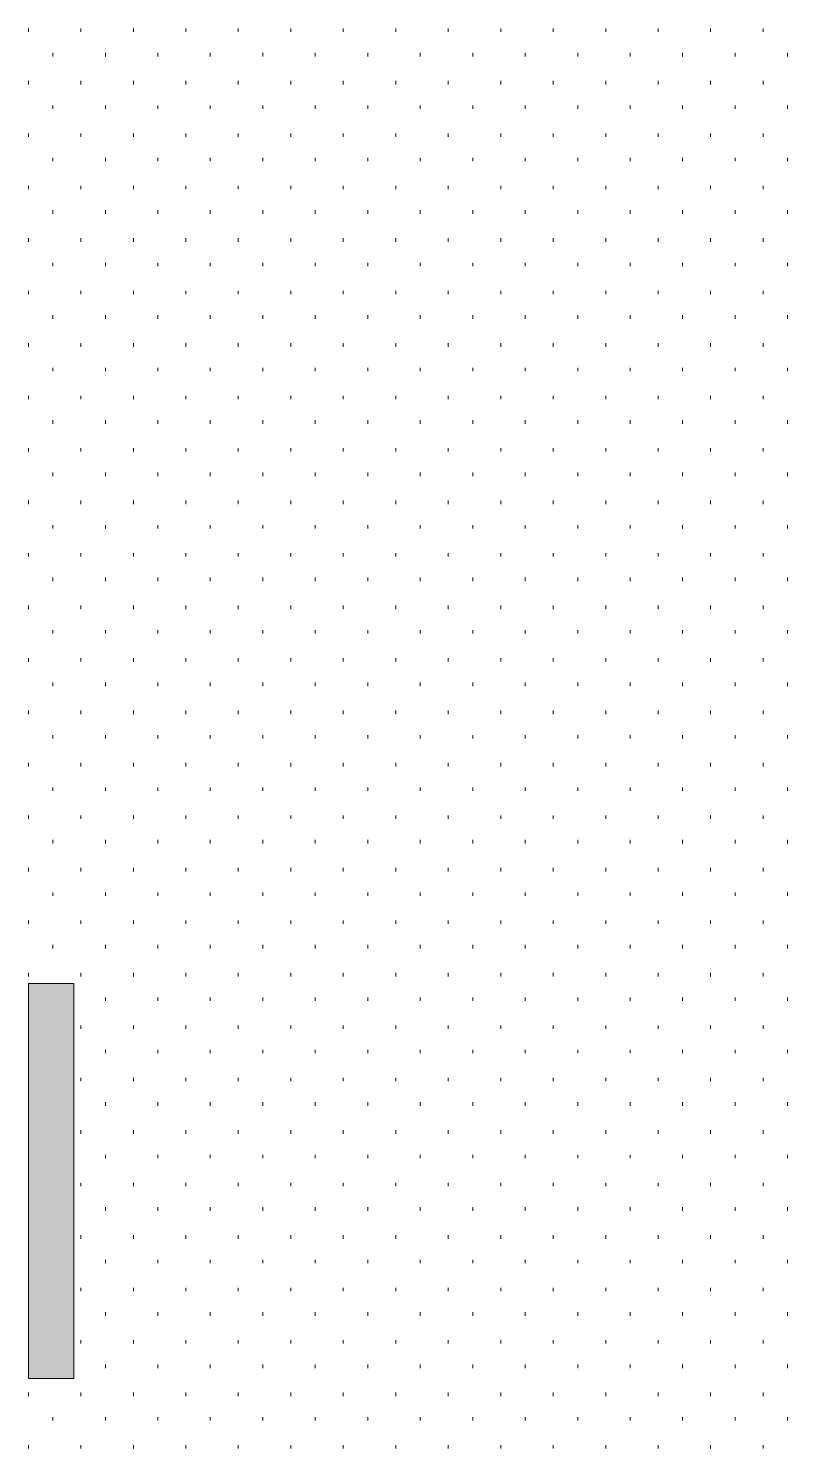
# Model space of a CAD drawing. Header units: inches. Extents: x -6061 to 13621, y -296 to 7483.
# Drawn here: x 12300.77 to 12318.15, y -93.13 to -60.61 of the extents above; entities that cross this region are included whole.
import ezdxf
from ezdxf.xclip import XClip

# ---------------------------------------------------------------- set-up
doc = ezdxf.new("R2010")
doc.units = ezdxf.units.IN
doc.header["$MEASUREMENT"] = 0
doc.header["$XCLIPFRAME"] = 0
doc.layers.get('0').update_dxf_attribs({"linetype": 'CONTINUOUS'})

# ---------------------------------------------------------------- blocks, each defined once
blk = doc.blocks.new('MF110137_10')
at = {"true_color": 0xffffff}
blk.add_hatch(color=7, dxfattribs=at).paths.add_polyline_path([(213.91, 59.351), (232.96, 59.351), (232.96, 106.68), (213.91, 106.68)])

msp = doc.modelspace()

# ---------------------------------------------------------------- linework, layer by layer
at = {"color": 7, "linetype": 'Continuous', "lineweight": 9, "true_color": 0xffffff}
for p, q in [((12300.76976, -60.69042), (12300.76976, -60.61033)), ((12301.97112, -60.69042), (12301.97112, -60.61033)), ((12303.17248, -60.69042), (12303.17248, -60.61033)), ((12304.37384, -60.69042), (12304.37384, -60.61033)), ((12305.57519, -60.69042), (12305.57519, -60.61033)), ((12306.77655, -60.69042), (12306.77655, -60.61033)), ((12307.97791, -60.69042), (12307.97791, -60.61033)), ((12309.17927, -60.69042), (12309.17927, -60.61033)), ((12310.38062, -60.69042), (12310.38062, -60.61033)), ((12311.58198, -60.69042), (12311.58198, -60.61033)), ((12312.78334, -60.69042), (12312.78334, -60.61033)), ((12313.9847, -60.69042), (12313.9847, -60.61033)), ((12315.18605, -60.69042), (12315.18605, -60.61033)), ((12316.38741, -60.69042), (12316.38741, -60.61033)), ((12317.58877, -60.69042), (12317.58877, -60.61033)), ((12301.3304, -61.25105), (12301.3304, -61.17096)), ((12302.53176, -61.25105), (12302.53176, -61.17096)), ((12303.73311, -61.25105), (12303.73311, -61.17096)), ((12304.93447, -61.25105), (12304.93447, -61.17096)), ((12306.13583, -61.25105), (12306.13583, -61.17096)), ((12307.33719, -61.25105), (12307.33719, -61.17096)), ((12308.53854, -61.25105), (12308.53854, -61.17096)), ((12309.7399, -61.25105), (12309.7399, -61.17096)), ((12310.94126, -61.25105), (12310.94126, -61.17096)), ((12312.14262, -61.25105), (12312.14262, -61.17096)), ((12313.34397, -61.25105), (12313.34397, -61.17096)), ((12314.54533, -61.25105), (12314.54533, -61.17096)), ((12315.74669, -61.25105), (12315.74669, -61.17096)), ((12316.94805, -61.25105), (12316.94805, -61.17096)), ((12318.1494, -61.25105), (12318.1494, -61.17096)), ((12300.76976, -61.89178), (12300.76976, -61.81169)), ((12301.97112, -61.89178), (12301.97112, -61.81169)), ((12303.17248, -61.89178), (12303.17248, -61.81169)), ((12304.37384, -61.89178), (12304.37384, -61.81169)), ((12305.57519, -61.89178), (12305.57519, -61.81169)), ((12306.77655, -61.89178), (12306.77655, -61.81169)), ((12307.97791, -61.89178), (12307.97791, -61.81169)), ((12309.17927, -61.89178), (12309.17927, -61.81169)), ((12310.38062, -61.89178), (12310.38062, -61.81169)), ((12311.58198, -61.89178), (12311.58198, -61.81169)), ((12312.78334, -61.89178), (12312.78334, -61.81169)), ((12313.9847, -61.89178), (12313.9847, -61.81169)), ((12315.18605, -61.89178), (12315.18605, -61.81169)), ((12316.38741, -61.89178), (12316.38741, -61.81169)), ((12317.58877, -61.89178), (12317.58877, -61.81169)), ((12301.3304, -62.45241), (12301.3304, -62.37232)), ((12302.53176, -62.45241), (12302.53176, -62.37232)), ((12303.73311, -62.45241), (12303.73311, -62.37232)), ((12304.93447, -62.45241), (12304.93447, -62.37232)), ((12306.13583, -62.45241), (12306.13583, -62.37232)), ((12307.33719, -62.45241), (12307.33719, -62.37232)), ((12308.53854, -62.45241), (12308.53854, -62.37232)), ((12309.7399, -62.45241), (12309.7399, -62.37232)), ((12310.94126, -62.45241), (12310.94126, -62.37232)), ((12312.14262, -62.45241), (12312.14262, -62.37232)), ((12313.34397, -62.45241), (12313.34397, -62.37232)), ((12314.54533, -62.45241), (12314.54533, -62.37232)), ((12315.74669, -62.45241), (12315.74669, -62.37232)), ((12316.94805, -62.45241), (12316.94805, -62.37232)), ((12318.1494, -62.45241), (12318.1494, -62.37232)), ((12300.76976, -63.09314), (12300.76976, -63.01304)), ((12301.97112, -63.09314), (12301.97112, -63.01304)), ((12303.17248, -63.09314), (12303.17248, -63.01304)), ((12304.37384, -63.09314), (12304.37384, -63.01304)), ((12305.57519, -63.09314), (12305.57519, -63.01304)), ((12306.77655, -63.09314), (12306.77655, -63.01304)), ((12307.97791, -63.09314), (12307.97791, -63.01304)), ((12309.17927, -63.09314), (12309.17927, -63.01304)), ((12310.38062, -63.09314), (12310.38062, -63.01304)), ((12311.58198, -63.09314), (12311.58198, -63.01304)), ((12312.78334, -63.09314), (12312.78334, -63.01304)), ((12313.9847, -63.09314), (12313.9847, -63.01304)), ((12315.18605, -63.09314), (12315.18605, -63.01304)), ((12316.38741, -63.09314), (12316.38741, -63.01304)), ((12317.58877, -63.09314), (12317.58877, -63.01304)), ((12301.3304, -63.65377), (12301.3304, -63.57368)), ((12302.53176, -63.65377), (12302.53176, -63.57368)), ((12303.73311, -63.65377), (12303.73311, -63.57368)), ((12304.93447, -63.65377), (12304.93447, -63.57368)), ((12306.13583, -63.65377), (12306.13583, -63.57368)), ((12307.33719, -63.65377), (12307.33719, -63.57368)), ((12308.53854, -63.65377), (12308.53854, -63.57368)), ((12309.7399, -63.65377), (12309.7399, -63.57368)), ((12310.94126, -63.65377), (12310.94126, -63.57368)), ((12312.14262, -63.65377), (12312.14262, -63.57368)), ((12313.34397, -63.65377), (12313.34397, -63.57368)), ((12314.54533, -63.65377), (12314.54533, -63.57368)), ((12315.74669, -63.65377), (12315.74669, -63.57368)), ((12316.94805, -63.65377), (12316.94805, -63.57368)), ((12318.1494, -63.65377), (12318.1494, -63.57368)), ((12300.76976, -64.29449), (12300.76976, -64.2144)), ((12301.97112, -64.29449), (12301.97112, -64.2144)), ((12303.17248, -64.29449), (12303.17248, -64.2144)), ((12304.37384, -64.29449), (12304.37384, -64.2144)), ((12305.57519, -64.29449), (12305.57519, -64.2144)), ((12306.77655, -64.29449), (12306.77655, -64.2144)), ((12307.97791, -64.29449), (12307.97791, -64.2144)), ((12309.17927, -64.29449), (12309.17927, -64.2144)), ((12310.38062, -64.29449), (12310.38062, -64.2144)), ((12311.58198, -64.29449), (12311.58198, -64.2144)), ((12312.78334, -64.29449), (12312.78334, -64.2144)), ((12313.9847, -64.29449), (12313.9847, -64.2144)), ((12315.18605, -64.29449), (12315.18605, -64.2144)), ((12316.38741, -64.29449), (12316.38741, -64.2144)), ((12317.58877, -64.29449), (12317.58877, -64.2144)), ((12301.3304, -64.85513), (12301.3304, -64.77504)), ((12302.53176, -64.85513), (12302.53176, -64.77504)), ((12303.73311, -64.85513), (12303.73311, -64.77504)), ((12304.93447, -64.85513), (12304.93447, -64.77504)), ((12306.13583, -64.85513), (12306.13583, -64.77504)), ((12307.33719, -64.85513), (12307.33719, -64.77504)), ((12308.53854, -64.85513), (12308.53854, -64.77504)), ((12309.7399, -64.85513), (12309.7399, -64.77504)), ((12310.94126, -64.85513), (12310.94126, -64.77504)), ((12312.14262, -64.85513), (12312.14262, -64.77504)), ((12313.34397, -64.85513), (12313.34397, -64.77504)), ((12314.54533, -64.85513), (12314.54533, -64.77504)), ((12315.74669, -64.85513), (12315.74669, -64.77504)), ((12316.94805, -64.85513), (12316.94805, -64.77504)), ((12318.1494, -64.85513), (12318.1494, -64.77504)), ((12300.76976, -65.49585), (12300.76976, -65.41576)), ((12301.97112, -65.49585), (12301.97112, -65.41576)), ((12303.17248, -65.49585), (12303.17248, -65.41576)), ((12304.37384, -65.49585), (12304.37384, -65.41576)), ((12305.57519, -65.49585), (12305.57519, -65.41576)), ((12306.77655, -65.49585), (12306.77655, -65.41576)), ((12307.97791, -65.49585), (12307.97791, -65.41576)), ((12309.17927, -65.49585), (12309.17927, -65.41576)), ((12310.38062, -65.49585), (12310.38062, -65.41576)), ((12311.58198, -65.49585), (12311.58198, -65.41576)), ((12312.78334, -65.49585), (12312.78334, -65.41576)), ((12313.9847, -65.49585), (12313.9847, -65.41576)), ((12315.18605, -65.49585), (12315.18605, -65.41576)), ((12316.38741, -65.49585), (12316.38741, -65.41576)), ((12317.58877, -65.49585), (12317.58877, -65.41576)), ((12301.3304, -66.05648), (12301.3304, -65.97639)), ((12302.53176, -66.05648), (12302.53176, -65.97639)), ((12303.73311, -66.05648), (12303.73311, -65.97639)), ((12304.93447, -66.05648), (12304.93447, -65.97639)), ((12306.13583, -66.05648), (12306.13583, -65.97639)), ((12307.33719, -66.05648), (12307.33719, -65.97639)), ((12308.53854, -66.05648), (12308.53854, -65.97639)), ((12309.7399, -66.05648), (12309.7399, -65.97639)), ((12310.94126, -66.05648), (12310.94126, -65.97639)), ((12312.14262, -66.05648), (12312.14262, -65.97639)), ((12313.34397, -66.05648), (12313.34397, -65.97639)), ((12314.54533, -66.05648), (12314.54533, -65.97639)), ((12315.74669, -66.05648), (12315.74669, -65.97639)), ((12316.94805, -66.05648), (12316.94805, -65.97639)), ((12318.1494, -66.05648), (12318.1494, -65.97639)), ((12300.76976, -66.69721), (12300.76976, -66.61712)), ((12301.97112, -66.69721), (12301.97112, -66.61712)), ((12303.17248, -66.69721), (12303.17248, -66.61712)), ((12304.37384, -66.69721), (12304.37384, -66.61712)), ((12305.57519, -66.69721), (12305.57519, -66.61712)), ((12306.77655, -66.69721), (12306.77655, -66.61712)), ((12307.97791, -66.69721), (12307.97791, -66.61712)), ((12309.17927, -66.69721), (12309.17927, -66.61712)), ((12310.38062, -66.69721), (12310.38062, -66.61712)), ((12311.58198, -66.69721), (12311.58198, -66.61712)), ((12312.78334, -66.69721), (12312.78334, -66.61712)), ((12313.9847, -66.69721), (12313.9847, -66.61712)), ((12315.18605, -66.69721), (12315.18605, -66.61712)), ((12316.38741, -66.69721), (12316.38741, -66.61712)), ((12317.58877, -66.69721), (12317.58877, -66.61712)), ((12301.3304, -67.25784), (12301.3304, -67.17775)), ((12302.53176, -67.25784), (12302.53176, -67.17775)), ((12303.73311, -67.25784), (12303.73311, -67.17775)), ((12304.93447, -67.25784), (12304.93447, -67.17775)), ((12306.13583, -67.25784), (12306.13583, -67.17775)), ((12307.33719, -67.25784), (12307.33719, -67.17775)), ((12308.53854, -67.25784), (12308.53854, -67.17775)), ((12309.7399, -67.25784), (12309.7399, -67.17775)), ((12310.94126, -67.25784), (12310.94126, -67.17775)), ((12312.14262, -67.25784), (12312.14262, -67.17775)), ((12313.34397, -67.25784), (12313.34397, -67.17775)), ((12314.54533, -67.25784), (12314.54533, -67.17775)), ((12315.74669, -67.25784), (12315.74669, -67.17775)), ((12316.94805, -67.25784), (12316.94805, -67.17775)), ((12318.1494, -67.25784), (12318.1494, -67.17775)), ((12300.76976, -67.89857), (12300.76976, -67.81847)), ((12301.97112, -67.89857), (12301.97112, -67.81847)), ((12303.17248, -67.89857), (12303.17248, -67.81847)), ((12304.37384, -67.89857), (12304.37384, -67.81847)), ((12305.57519, -67.89857), (12305.57519, -67.81847)), ((12306.77655, -67.89857), (12306.77655, -67.81847)), ((12307.97791, -67.89857), (12307.97791, -67.81847)), ((12309.17927, -67.89857), (12309.17927, -67.81847)), ((12310.38062, -67.89857), (12310.38062, -67.81847)), ((12311.58198, -67.89857), (12311.58198, -67.81847)), ((12312.78334, -67.89857), (12312.78334, -67.81847)), ((12313.9847, -67.89857), (12313.9847, -67.81847)), ((12315.18605, -67.89857), (12315.18605, -67.81847)), ((12316.38741, -67.89857), (12316.38741, -67.81847)), ((12317.58877, -67.89857), (12317.58877, -67.81847)), ((12301.3304, -68.4592), (12301.3304, -68.37911)), ((12302.53176, -68.4592), (12302.53176, -68.37911)), ((12303.73311, -68.4592), (12303.73311, -68.37911)), ((12304.93447, -68.4592), (12304.93447, -68.37911)), ((12306.13583, -68.4592), (12306.13583, -68.37911)), ((12307.33719, -68.4592), (12307.33719, -68.37911)), ((12308.53854, -68.4592), (12308.53854, -68.37911)), ((12309.7399, -68.4592), (12309.7399, -68.37911)), ((12310.94126, -68.4592), (12310.94126, -68.37911)), ((12312.14262, -68.4592), (12312.14262, -68.37911)), ((12313.34397, -68.4592), (12313.34397, -68.37911)), ((12314.54533, -68.4592), (12314.54533, -68.37911)), ((12315.74669, -68.4592), (12315.74669, -68.37911)), ((12316.94805, -68.4592), (12316.94805, -68.37911)), ((12318.1494, -68.4592), (12318.1494, -68.37911)), ((12300.76976, -69.09992), (12300.76976, -69.01983)), ((12301.97112, -69.09992), (12301.97112, -69.01983)), ((12303.17248, -69.09992), (12303.17248, -69.01983)), ((12304.37384, -69.09992), (12304.37384, -69.01983)), ((12305.57519, -69.09992), (12305.57519, -69.01983)), ((12306.77655, -69.09992), (12306.77655, -69.01983)), ((12307.97791, -69.09992), (12307.97791, -69.01983)), ((12309.17927, -69.09992), (12309.17927, -69.01983)), ((12310.38062, -69.09992), (12310.38062, -69.01983)), ((12311.58198, -69.09992), (12311.58198, -69.01983)), ((12312.78334, -69.09992), (12312.78334, -69.01983)), ((12313.9847, -69.09992), (12313.9847, -69.01983)), ((12315.18605, -69.09992), (12315.18605, -69.01983)), ((12316.38741, -69.09992), (12316.38741, -69.01983)), ((12317.58877, -69.09992), (12317.58877, -69.01983)), ((12301.3304, -69.66056), (12301.3304, -69.58047)), ((12302.53176, -69.66056), (12302.53176, -69.58047)), ((12303.73311, -69.66056), (12303.73311, -69.58047)), ((12304.93447, -69.66056), (12304.93447, -69.58047)), ((12306.13583, -69.66056), (12306.13583, -69.58047)), ((12307.33719, -69.66056), (12307.33719, -69.58047)), ((12308.53854, -69.66056), (12308.53854, -69.58047)), ((12309.7399, -69.66056), (12309.7399, -69.58047)), ((12310.94126, -69.66056), (12310.94126, -69.58047)), ((12312.14262, -69.66056), (12312.14262, -69.58047)), ((12313.34397, -69.66056), (12313.34397, -69.58047)), ((12314.54533, -69.66056), (12314.54533, -69.58047)), ((12315.74669, -69.66056), (12315.74669, -69.58047)), ((12316.94805, -69.66056), (12316.94805, -69.58047)), ((12318.1494, -69.66056), (12318.1494, -69.58047)), ((12300.76976, -70.30128), (12300.76976, -70.22119)), ((12301.97112, -70.30128), (12301.97112, -70.22119)), ((12303.17248, -70.30128), (12303.17248, -70.22119)), ((12304.37384, -70.30128), (12304.37384, -70.22119)), ((12305.57519, -70.30128), (12305.57519, -70.22119)), ((12306.77655, -70.30128), (12306.77655, -70.22119)), ((12307.97791, -70.30128), (12307.97791, -70.22119)), ((12309.17927, -70.30128), (12309.17927, -70.22119)), ((12310.38062, -70.30128), (12310.38062, -70.22119)), ((12311.58198, -70.30128), (12311.58198, -70.22119)), ((12312.78334, -70.30128), (12312.78334, -70.22119)), ((12313.9847, -70.30128), (12313.9847, -70.22119)), ((12315.18605, -70.30128), (12315.18605, -70.22119)), ((12316.38741, -70.30128), (12316.38741, -70.22119)), ((12317.58877, -70.30128), (12317.58877, -70.22119)), ((12301.3304, -70.86191), (12301.3304, -70.78182)), ((12302.53176, -70.86191), (12302.53176, -70.78182)), ((12303.73311, -70.86191), (12303.73311, -70.78182)), ((12304.93447, -70.86191), (12304.93447, -70.78182)), ((12306.13583, -70.86191), (12306.13583, -70.78182)), ((12307.33719, -70.86191), (12307.33719, -70.78182)), ((12308.53854, -70.86191), (12308.53854, -70.78182)), ((12309.7399, -70.86191), (12309.7399, -70.78182)), ((12310.94126, -70.86191), (12310.94126, -70.78182)), ((12312.14262, -70.86191), (12312.14262, -70.78182)), ((12313.34397, -70.86191), (12313.34397, -70.78182)), ((12314.54533, -70.86191), (12314.54533, -70.78182)), ((12315.74669, -70.86191), (12315.74669, -70.78182)), ((12316.94805, -70.86191), (12316.94805, -70.78182)), ((12318.1494, -70.86191), (12318.1494, -70.78182)), ((12300.76976, -71.50264), (12300.76976, -71.42255)), ((12301.97112, -71.50264), (12301.97112, -71.42255)), ((12303.17248, -71.50264), (12303.17248, -71.42255)), ((12304.37384, -71.50264), (12304.37384, -71.42255)), ((12305.57519, -71.50264), (12305.57519, -71.42255)), ((12306.77655, -71.50264), (12306.77655, -71.42255)), ((12307.97791, -71.50264), (12307.97791, -71.42255)), ((12309.17927, -71.50264), (12309.17927, -71.42255)), ((12310.38062, -71.50264), (12310.38062, -71.42255)), ((12311.58198, -71.50264), (12311.58198, -71.42255)), ((12312.78334, -71.50264), (12312.78334, -71.42255)), ((12313.9847, -71.50264), (12313.9847, -71.42255)), ((12315.18605, -71.50264), (12315.18605, -71.42255)), ((12316.38741, -71.50264), (12316.38741, -71.42255)), ((12317.58877, -71.50264), (12317.58877, -71.42255)), ((12301.3304, -72.06327), (12301.3304, -71.98318)), ((12302.53176, -72.06327), (12302.53176, -71.98318)), ((12303.73311, -72.06327), (12303.73311, -71.98318)), ((12304.93447, -72.06327), (12304.93447, -71.98318)), ((12306.13583, -72.06327), (12306.13583, -71.98318)), ((12307.33719, -72.06327), (12307.33719, -71.98318)), ((12308.53854, -72.06327), (12308.53854, -71.98318)), ((12309.7399, -72.06327), (12309.7399, -71.98318)), ((12310.94126, -72.06327), (12310.94126, -71.98318)), ((12312.14262, -72.06327), (12312.14262, -71.98318)), ((12313.34397, -72.06327), (12313.34397, -71.98318)), ((12314.54533, -72.06327), (12314.54533, -71.98318)), ((12315.74669, -72.06327), (12315.74669, -71.98318)), ((12316.94805, -72.06327), (12316.94805, -71.98318)), ((12318.1494, -72.06327), (12318.1494, -71.98318)), ((12300.76976, -72.70399), (12300.76976, -72.6239)), ((12301.97112, -72.70399), (12301.97112, -72.6239)), ((12303.17248, -72.70399), (12303.17248, -72.6239)), ((12304.37384, -72.70399), (12304.37384, -72.6239)), ((12305.57519, -72.70399), (12305.57519, -72.6239)), ((12306.77655, -72.70399), (12306.77655, -72.6239)), ((12307.97791, -72.70399), (12307.97791, -72.6239)), ((12309.17927, -72.70399), (12309.17927, -72.6239)), ((12310.38062, -72.70399), (12310.38062, -72.6239)), ((12311.58198, -72.70399), (12311.58198, -72.6239)), ((12312.78334, -72.70399), (12312.78334, -72.6239)), ((12313.9847, -72.70399), (12313.9847, -72.6239)), ((12315.18605, -72.70399), (12315.18605, -72.6239)), ((12316.38741, -72.70399), (12316.38741, -72.6239)), ((12317.58877, -72.70399), (12317.58877, -72.6239)), ((12301.3304, -73.26463), (12301.3304, -73.18454)), ((12302.53176, -73.26463), (12302.53176, -73.18454)), ((12303.73311, -73.26463), (12303.73311, -73.18454)), ((12304.93447, -73.26463), (12304.93447, -73.18454)), ((12306.13583, -73.26463), (12306.13583, -73.18454)), ((12307.33719, -73.26463), (12307.33719, -73.18454)), ((12308.53854, -73.26463), (12308.53854, -73.18454)), ((12309.7399, -73.26463), (12309.7399, -73.18454)), ((12310.94126, -73.26463), (12310.94126, -73.18454)), ((12312.14262, -73.26463), (12312.14262, -73.18454)), ((12313.34397, -73.26463), (12313.34397, -73.18454)), ((12314.54533, -73.26463), (12314.54533, -73.18454)), ((12315.74669, -73.26463), (12315.74669, -73.18454)), ((12316.94805, -73.26463), (12316.94805, -73.18454)), ((12318.1494, -73.26463), (12318.1494, -73.18454)), ((12300.76976, -73.90535), (12300.76976, -73.82526)), ((12301.97112, -73.90535), (12301.97112, -73.82526)), ((12303.17248, -73.90535), (12303.17248, -73.82526)), ((12304.37384, -73.90535), (12304.37384, -73.82526)), ((12305.57519, -73.90535), (12305.57519, -73.82526)), ((12306.77655, -73.90535), (12306.77655, -73.82526)), ((12307.97791, -73.90535), (12307.97791, -73.82526)), ((12309.17927, -73.90535), (12309.17927, -73.82526)), ((12310.38062, -73.90535), (12310.38062, -73.82526)), ((12311.58198, -73.90535), (12311.58198, -73.82526)), ((12312.78334, -73.90535), (12312.78334, -73.82526)), ((12313.9847, -73.90535), (12313.9847, -73.82526)), ((12315.18605, -73.90535), (12315.18605, -73.82526)), ((12316.38741, -73.90535), (12316.38741, -73.82526)), ((12317.58877, -73.90535), (12317.58877, -73.82526)), ((12301.3304, -74.46599), (12301.3304, -74.3859)), ((12302.53176, -74.46599), (12302.53176, -74.3859)), ((12303.73311, -74.46599), (12303.73311, -74.3859)), ((12304.93447, -74.46599), (12304.93447, -74.3859)), ((12306.13583, -74.46599), (12306.13583, -74.3859)), ((12307.33719, -74.46599), (12307.33719, -74.3859)), ((12308.53854, -74.46599), (12308.53854, -74.3859)), ((12309.7399, -74.46599), (12309.7399, -74.3859)), ((12310.94126, -74.46599), (12310.94126, -74.3859)), ((12312.14262, -74.46599), (12312.14262, -74.3859)), ((12313.34397, -74.46599), (12313.34397, -74.3859)), ((12314.54533, -74.46599), (12314.54533, -74.3859)), ((12315.74669, -74.46599), (12315.74669, -74.3859)), ((12316.94805, -74.46599), (12316.94805, -74.3859)), ((12318.1494, -74.46599), (12318.1494, -74.3859)), ((12300.76976, -75.10671), (12300.76976, -75.02662)), ((12301.97112, -75.10671), (12301.97112, -75.02662)), ((12303.17248, -75.10671), (12303.17248, -75.02662)), ((12304.37384, -75.10671), (12304.37384, -75.02662)), ((12305.57519, -75.10671), (12305.57519, -75.02662)), ((12306.77655, -75.10671), (12306.77655, -75.02662)), ((12307.97791, -75.10671), (12307.97791, -75.02662)), ((12309.17927, -75.10671), (12309.17927, -75.02662)), ((12310.38062, -75.10671), (12310.38062, -75.02662)), ((12311.58198, -75.10671), (12311.58198, -75.02662)), ((12312.78334, -75.10671), (12312.78334, -75.02662)), ((12313.9847, -75.10671), (12313.9847, -75.02662)), ((12315.18605, -75.10671), (12315.18605, -75.02662)), ((12316.38741, -75.10671), (12316.38741, -75.02662)), ((12317.58877, -75.10671), (12317.58877, -75.02662)), ((12301.3304, -75.66734), (12301.3304, -75.58725)), ((12302.53176, -75.66734), (12302.53176, -75.58725)), ((12303.73311, -75.66734), (12303.73311, -75.58725)), ((12304.93447, -75.66734), (12304.93447, -75.58725)), ((12306.13583, -75.66734), (12306.13583, -75.58725)), ((12307.33719, -75.66734), (12307.33719, -75.58725)), ((12308.53854, -75.66734), (12308.53854, -75.58725)), ((12309.7399, -75.66734), (12309.7399, -75.58725)), ((12310.94126, -75.66734), (12310.94126, -75.58725)), ((12312.14262, -75.66734), (12312.14262, -75.58725)), ((12313.34397, -75.66734), (12313.34397, -75.58725)), ((12314.54533, -75.66734), (12314.54533, -75.58725)), ((12315.74669, -75.66734), (12315.74669, -75.58725)), ((12316.94805, -75.66734), (12316.94805, -75.58725)), ((12318.1494, -75.66734), (12318.1494, -75.58725)), ((12300.76976, -76.30807), (12300.76976, -76.22798)), ((12301.97112, -76.30807), (12301.97112, -76.22798)), ((12303.17248, -76.30807), (12303.17248, -76.22798)), ((12304.37384, -76.30807), (12304.37384, -76.22798)), ((12305.57519, -76.30807), (12305.57519, -76.22798)), ((12306.77655, -76.30807), (12306.77655, -76.22798)), ((12307.97791, -76.30807), (12307.97791, -76.22798)), ((12309.17927, -76.30807), (12309.17927, -76.22798)), ((12310.38062, -76.30807), (12310.38062, -76.22798)), ((12311.58198, -76.30807), (12311.58198, -76.22798)), ((12312.78334, -76.30807), (12312.78334, -76.22798)), ((12313.9847, -76.30807), (12313.9847, -76.22798)), ((12315.18605, -76.30807), (12315.18605, -76.22798)), ((12316.38741, -76.30807), (12316.38741, -76.22798)), ((12317.58877, -76.30807), (12317.58877, -76.22798)), ((12301.3304, -76.8687), (12301.3304, -76.78861)), ((12302.53176, -76.8687), (12302.53176, -76.78861)), ((12303.73311, -76.8687), (12303.73311, -76.78861)), ((12304.93447, -76.8687), (12304.93447, -76.78861)), ((12306.13583, -76.8687), (12306.13583, -76.78861)), ((12307.33719, -76.8687), (12307.33719, -76.78861)), ((12308.53854, -76.8687), (12308.53854, -76.78861)), ((12309.7399, -76.8687), (12309.7399, -76.78861)), ((12310.94126, -76.8687), (12310.94126, -76.78861)), ((12312.14262, -76.8687), (12312.14262, -76.78861)), ((12313.34397, -76.8687), (12313.34397, -76.78861)), ((12314.54533, -76.8687), (12314.54533, -76.78861)), ((12315.74669, -76.8687), (12315.74669, -76.78861)), ((12316.94805, -76.8687), (12316.94805, -76.78861)), ((12318.1494, -76.8687), (12318.1494, -76.78861)), ((12300.76976, -77.50942), (12300.76976, -77.42933)), ((12301.97112, -77.50942), (12301.97112, -77.42933)), ((12303.17248, -77.50942), (12303.17248, -77.42933)), ((12304.37384, -77.50942), (12304.37384, -77.42933)), ((12305.57519, -77.50942), (12305.57519, -77.42933)), ((12306.77655, -77.50942), (12306.77655, -77.42933)), ((12307.97791, -77.50942), (12307.97791, -77.42933)), ((12309.17927, -77.50942), (12309.17927, -77.42933)), ((12310.38062, -77.50942), (12310.38062, -77.42933)), ((12311.58198, -77.50942), (12311.58198, -77.42933)), ((12312.78334, -77.50942), (12312.78334, -77.42933)), ((12313.9847, -77.50942), (12313.9847, -77.42933)), ((12315.18605, -77.50942), (12315.18605, -77.42933)), ((12316.38741, -77.50942), (12316.38741, -77.42933)), ((12317.58877, -77.50942), (12317.58877, -77.42933)), ((12301.3304, -78.07006), (12301.3304, -77.98997)), ((12302.53176, -78.07006), (12302.53176, -77.98997)), ((12303.73311, -78.07006), (12303.73311, -77.98997)), ((12304.93447, -78.07006), (12304.93447, -77.98997)), ((12306.13583, -78.07006), (12306.13583, -77.98997)), ((12307.33719, -78.07006), (12307.33719, -77.98997)), ((12308.53854, -78.07006), (12308.53854, -77.98997)), ((12309.7399, -78.07006), (12309.7399, -77.98997)), ((12310.94126, -78.07006), (12310.94126, -77.98997)), ((12312.14262, -78.07006), (12312.14262, -77.98997)), ((12313.34397, -78.07006), (12313.34397, -77.98997)), ((12314.54533, -78.07006), (12314.54533, -77.98997)), ((12315.74669, -78.07006), (12315.74669, -77.98997)), ((12316.94805, -78.07006), (12316.94805, -77.98997)), ((12318.1494, -78.07006), (12318.1494, -77.98997)), ((12300.76976, -78.71078), (12300.76976, -78.63069)), ((12301.97112, -78.71078), (12301.97112, -78.63069)), ((12303.17248, -78.71078), (12303.17248, -78.63069)), ((12304.37384, -78.71078), (12304.37384, -78.63069)), ((12305.57519, -78.71078), (12305.57519, -78.63069)), ((12306.77655, -78.71078), (12306.77655, -78.63069)), ((12307.97791, -78.71078), (12307.97791, -78.63069)), ((12309.17927, -78.71078), (12309.17927, -78.63069)), ((12310.38062, -78.71078), (12310.38062, -78.63069)), ((12311.58198, -78.71078), (12311.58198, -78.63069)), ((12312.78334, -78.71078), (12312.78334, -78.63069)), ((12313.9847, -78.71078), (12313.9847, -78.63069)), ((12315.18605, -78.71078), (12315.18605, -78.63069)), ((12316.38741, -78.71078), (12316.38741, -78.63069)), ((12317.58877, -78.71078), (12317.58877, -78.63069)), ((12301.3304, -79.27142), (12301.3304, -79.19133)), ((12302.53176, -79.27142), (12302.53176, -79.19133)), ((12303.73311, -79.27142), (12303.73311, -79.19133)), ((12304.93447, -79.27142), (12304.93447, -79.19133)), ((12306.13583, -79.27142), (12306.13583, -79.19133)), ((12307.33719, -79.27142), (12307.33719, -79.19133)), ((12308.53854, -79.27142), (12308.53854, -79.19133)), ((12309.7399, -79.27142), (12309.7399, -79.19133)), ((12310.94126, -79.27142), (12310.94126, -79.19133)), ((12312.14262, -79.27142), (12312.14262, -79.19133)), ((12313.34397, -79.27142), (12313.34397, -79.19133)), ((12314.54533, -79.27142), (12314.54533, -79.19133)), ((12315.74669, -79.27142), (12315.74669, -79.19133)), ((12316.94805, -79.27142), (12316.94805, -79.19133)), ((12318.1494, -79.27142), (12318.1494, -79.19133)), ((12300.76976, -79.91214), (12300.76976, -79.83205)), ((12301.97112, -79.91214), (12301.97112, -79.83205)), ((12303.17248, -79.91214), (12303.17248, -79.83205)), ((12304.37384, -79.91214), (12304.37384, -79.83205)), ((12305.57519, -79.91214), (12305.57519, -79.83205)), ((12306.77655, -79.91214), (12306.77655, -79.83205)), ((12307.97791, -79.91214), (12307.97791, -79.83205)), ((12309.17927, -79.91214), (12309.17927, -79.83205)), ((12310.38062, -79.91214), (12310.38062, -79.83205)), ((12311.58198, -79.91214), (12311.58198, -79.83205)), ((12312.78334, -79.91214), (12312.78334, -79.83205)), ((12313.9847, -79.91214), (12313.9847, -79.83205)), ((12315.18605, -79.91214), (12315.18605, -79.83205)), ((12316.38741, -79.91214), (12316.38741, -79.83205)), ((12317.58877, -79.91214), (12317.58877, -79.83205)), ((12301.3304, -80.47277), (12301.3304, -80.39268)), ((12302.53176, -80.47277), (12302.53176, -80.39268)), ((12303.73311, -80.47277), (12303.73311, -80.39268)), ((12304.93447, -80.47277), (12304.93447, -80.39268)), ((12306.13583, -80.47277), (12306.13583, -80.39268)), ((12307.33719, -80.47277), (12307.33719, -80.39268)), ((12308.53854, -80.47277), (12308.53854, -80.39268)), ((12309.7399, -80.47277), (12309.7399, -80.39268)), ((12310.94126, -80.47277), (12310.94126, -80.39268)), ((12312.14262, -80.47277), (12312.14262, -80.39268)), ((12313.34397, -80.47277), (12313.34397, -80.39268)), ((12314.54533, -80.47277), (12314.54533, -80.39268)), ((12315.74669, -80.47277), (12315.74669, -80.39268)), ((12316.94805, -80.47277), (12316.94805, -80.39268)), ((12318.1494, -80.47277), (12318.1494, -80.39268)), ((12300.76976, -81.1135), (12300.76976, -81.03341)), ((12301.97112, -81.1135), (12301.97112, -81.03341)), ((12303.17248, -81.1135), (12303.17248, -81.03341)), ((12304.37384, -81.1135), (12304.37384, -81.03341)), ((12305.57519, -81.1135), (12305.57519, -81.03341)), ((12306.77655, -81.1135), (12306.77655, -81.03341)), ((12307.97791, -81.1135), (12307.97791, -81.03341)), ((12309.17927, -81.1135), (12309.17927, -81.03341)), ((12310.38062, -81.1135), (12310.38062, -81.03341)), ((12311.58198, -81.1135), (12311.58198, -81.03341)), ((12312.78334, -81.1135), (12312.78334, -81.03341)), ((12313.9847, -81.1135), (12313.9847, -81.03341)), ((12315.18605, -81.1135), (12315.18605, -81.03341)), ((12316.38741, -81.1135), (12316.38741, -81.03341)), ((12317.58877, -81.1135), (12317.58877, -81.03341)), ((12301.3304, -81.67413), (12301.3304, -81.59404)), ((12302.53176, -81.67413), (12302.53176, -81.59404)), ((12303.73311, -81.67413), (12303.73311, -81.59404)), ((12304.93447, -81.67413), (12304.93447, -81.59404)), ((12306.13583, -81.67413), (12306.13583, -81.59404)), ((12307.33719, -81.67413), (12307.33719, -81.59404)), ((12308.53854, -81.67413), (12308.53854, -81.59404)), ((12309.7399, -81.67413), (12309.7399, -81.59404)), ((12310.94126, -81.67413), (12310.94126, -81.59404)), ((12312.14262, -81.67413), (12312.14262, -81.59404)), ((12313.34397, -81.67413), (12313.34397, -81.59404)), ((12314.54533, -81.67413), (12314.54533, -81.59404)), ((12315.74669, -81.67413), (12315.74669, -81.59404)), ((12316.94805, -81.67413), (12316.94805, -81.59404)), ((12318.1494, -81.67413), (12318.1494, -81.59404)), ((12300.76976, -82.31485), (12300.76976, -82.23476)), ((12301.97112, -82.31485), (12301.97112, -82.23476)), ((12303.17248, -82.31485), (12303.17248, -82.23476)), ((12304.37384, -82.31485), (12304.37384, -82.23476)), ((12305.57519, -82.31485), (12305.57519, -82.23476)), ((12306.77655, -82.31485), (12306.77655, -82.23476)), ((12307.97791, -82.31485), (12307.97791, -82.23476)), ((12309.17927, -82.31485), (12309.17927, -82.23476)), ((12310.38062, -82.31485), (12310.38062, -82.23476)), ((12311.58198, -82.31485), (12311.58198, -82.23476)), ((12312.78334, -82.31485), (12312.78334, -82.23476)), ((12313.9847, -82.31485), (12313.9847, -82.23476)), ((12315.18605, -82.31485), (12315.18605, -82.23476)), ((12316.38741, -82.31485), (12316.38741, -82.23476)), ((12317.58877, -82.31485), (12317.58877, -82.23476)), ((12302.53176, -82.87549), (12302.53176, -82.7954)), ((12303.73311, -82.87549), (12303.73311, -82.7954)), ((12304.93447, -82.87549), (12304.93447, -82.7954)), ((12306.13583, -82.87549), (12306.13583, -82.7954)), ((12307.33719, -82.87549), (12307.33719, -82.7954)), ((12308.53854, -82.87549), (12308.53854, -82.7954)), ((12309.7399, -82.87549), (12309.7399, -82.7954)), ((12310.94126, -82.87549), (12310.94126, -82.7954)), ((12312.14262, -82.87549), (12312.14262, -82.7954)), ((12313.34397, -82.87549), (12313.34397, -82.7954)), ((12314.54533, -82.87549), (12314.54533, -82.7954)), ((12315.74669, -82.87549), (12315.74669, -82.7954)), ((12316.94805, -82.87549), (12316.94805, -82.7954)), ((12318.1494, -82.87549), (12318.1494, -82.7954)), ((12300.76976, -83.51621), (12300.76976, -83.43612)), ((12301.97112, -83.51621), (12301.97112, -83.43612)), ((12303.17248, -83.51621), (12303.17248, -83.43612)), ((12304.37384, -83.51621), (12304.37384, -83.43612)), ((12305.57519, -83.51621), (12305.57519, -83.43612)), ((12306.77655, -83.51621), (12306.77655, -83.43612)), ((12307.97791, -83.51621), (12307.97791, -83.43612)), ((12309.17927, -83.51621), (12309.17927, -83.43612)), ((12310.38062, -83.51621), (12310.38062, -83.43612)), ((12311.58198, -83.51621), (12311.58198, -83.43612)), ((12312.78334, -83.51621), (12312.78334, -83.43612)), ((12313.9847, -83.51621), (12313.9847, -83.43612)), ((12315.18605, -83.51621), (12315.18605, -83.43612)), ((12316.38741, -83.51621), (12316.38741, -83.43612)), ((12317.58877, -83.51621), (12317.58877, -83.43612)), ((12302.53176, -84.07685), (12302.53176, -83.99676)), ((12303.73311, -84.07685), (12303.73311, -83.99676)), ((12304.93447, -84.07685), (12304.93447, -83.99676)), ((12306.13583, -84.07685), (12306.13583, -83.99676)), ((12307.33719, -84.07685), (12307.33719, -83.99676)), ((12308.53854, -84.07685), (12308.53854, -83.99676)), ((12309.7399, -84.07685), (12309.7399, -83.99676)), ((12310.94126, -84.07685), (12310.94126, -83.99676)), ((12312.14262, -84.07685), (12312.14262, -83.99676)), ((12313.34397, -84.07685), (12313.34397, -83.99676)), ((12314.54533, -84.07685), (12314.54533, -83.99676)), ((12315.74669, -84.07685), (12315.74669, -83.99676)), ((12316.94805, -84.07685), (12316.94805, -83.99676)), ((12318.1494, -84.07685), (12318.1494, -83.99676)), ((12300.76976, -84.71757), (12300.76976, -84.63748)), ((12301.97112, -84.71757), (12301.97112, -84.63748)), ((12303.17248, -84.71757), (12303.17248, -84.63748)), ((12304.37384, -84.71757), (12304.37384, -84.63748)), ((12305.57519, -84.71757), (12305.57519, -84.63748)), ((12306.77655, -84.71757), (12306.77655, -84.63748)), ((12307.97791, -84.71757), (12307.97791, -84.63748)), ((12309.17927, -84.71757), (12309.17927, -84.63748)), ((12310.38062, -84.71757), (12310.38062, -84.63748)), ((12311.58198, -84.71757), (12311.58198, -84.63748)), ((12312.78334, -84.71757), (12312.78334, -84.63748)), ((12313.9847, -84.71757), (12313.9847, -84.63748)), ((12315.18605, -84.71757), (12315.18605, -84.63748)), ((12316.38741, -84.71757), (12316.38741, -84.63748)), ((12317.58877, -84.71757), (12317.58877, -84.63748)), ((12302.53176, -85.2782), (12302.53176, -85.19811)), ((12303.73311, -85.2782), (12303.73311, -85.19811)), ((12304.93447, -85.2782), (12304.93447, -85.19811)), ((12306.13583, -85.2782), (12306.13583, -85.19811)), ((12307.33719, -85.2782), (12307.33719, -85.19811)), ((12308.53854, -85.2782), (12308.53854, -85.19811)), ((12309.7399, -85.2782), (12309.7399, -85.19811)), ((12310.94126, -85.2782), (12310.94126, -85.19811)), ((12312.14262, -85.2782), (12312.14262, -85.19811)), ((12313.34397, -85.2782), (12313.34397, -85.19811)), ((12314.54533, -85.2782), (12314.54533, -85.19811)), ((12315.74669, -85.2782), (12315.74669, -85.19811)), ((12316.94805, -85.2782), (12316.94805, -85.19811)), ((12318.1494, -85.2782), (12318.1494, -85.19811)), ((12300.76976, -85.91893), (12300.76976, -85.83884)), ((12301.97112, -85.91893), (12301.97112, -85.83884)), ((12303.17248, -85.91893), (12303.17248, -85.83884)), ((12304.37384, -85.91893), (12304.37384, -85.83884)), ((12305.57519, -85.91893), (12305.57519, -85.83884)), ((12306.77655, -85.91893), (12306.77655, -85.83884)), ((12307.97791, -85.91893), (12307.97791, -85.83884)), ((12309.17927, -85.91893), (12309.17927, -85.83884)), ((12310.38062, -85.91893), (12310.38062, -85.83884)), ((12311.58198, -85.91893), (12311.58198, -85.83884)), ((12312.78334, -85.91893), (12312.78334, -85.83884)), ((12313.9847, -85.91893), (12313.9847, -85.83884)), ((12315.18605, -85.91893), (12315.18605, -85.83884)), ((12316.38741, -85.91893), (12316.38741, -85.83884)), ((12317.58877, -85.91893), (12317.58877, -85.83884)), ((12302.53176, -86.47956), (12302.53176, -86.39947)), ((12303.73311, -86.47956), (12303.73311, -86.39947)), ((12304.93447, -86.47956), (12304.93447, -86.39947)), ((12306.13583, -86.47956), (12306.13583, -86.39947)), ((12307.33719, -86.47956), (12307.33719, -86.39947)), ((12308.53854, -86.47956), (12308.53854, -86.39947)), ((12309.7399, -86.47956), (12309.7399, -86.39947)), ((12310.94126, -86.47956), (12310.94126, -86.39947)), ((12312.14262, -86.47956), (12312.14262, -86.39947)), ((12313.34397, -86.47956), (12313.34397, -86.39947)), ((12314.54533, -86.47956), (12314.54533, -86.39947)), ((12315.74669, -86.47956), (12315.74669, -86.39947)), ((12316.94805, -86.47956), (12316.94805, -86.39947)), ((12318.1494, -86.47956), (12318.1494, -86.39947)), ((12300.76976, -87.12028), (12300.76976, -87.04019)), ((12301.97112, -87.12028), (12301.97112, -87.04019)), ((12303.17248, -87.12028), (12303.17248, -87.04019)), ((12304.37384, -87.12028), (12304.37384, -87.04019)), ((12305.57519, -87.12028), (12305.57519, -87.04019)), ((12306.77655, -87.12028), (12306.77655, -87.04019)), ((12307.97791, -87.12028), (12307.97791, -87.04019)), ((12309.17927, -87.12028), (12309.17927, -87.04019)), ((12310.38062, -87.12028), (12310.38062, -87.04019)), ((12311.58198, -87.12028), (12311.58198, -87.04019)), ((12312.78334, -87.12028), (12312.78334, -87.04019)), ((12313.9847, -87.12028), (12313.9847, -87.04019)), ((12315.18605, -87.12028), (12315.18605, -87.04019)), ((12316.38741, -87.12028), (12316.38741, -87.04019)), ((12317.58877, -87.12028), (12317.58877, -87.04019)), ((12302.53176, -87.68092), (12302.53176, -87.60083)), ((12303.73311, -87.68092), (12303.73311, -87.60083)), ((12304.93447, -87.68092), (12304.93447, -87.60083)), ((12306.13583, -87.68092), (12306.13583, -87.60083)), ((12307.33719, -87.68092), (12307.33719, -87.60083)), ((12308.53854, -87.68092), (12308.53854, -87.60083)), ((12309.7399, -87.68092), (12309.7399, -87.60083)), ((12310.94126, -87.68092), (12310.94126, -87.60083)), ((12312.14262, -87.68092), (12312.14262, -87.60083)), ((12313.34397, -87.68092), (12313.34397, -87.60083)), ((12314.54533, -87.68092), (12314.54533, -87.60083)), ((12315.74669, -87.68092), (12315.74669, -87.60083)), ((12316.94805, -87.68092), (12316.94805, -87.60083)), ((12318.1494, -87.68092), (12318.1494, -87.60083)), ((12300.76976, -88.32164), (12300.76976, -88.24155)), ((12301.97112, -88.32164), (12301.97112, -88.24155)), ((12303.17248, -88.32164), (12303.17248, -88.24155)), ((12304.37384, -88.32164), (12304.37384, -88.24155)), ((12305.57519, -88.32164), (12305.57519, -88.24155)), ((12306.77655, -88.32164), (12306.77655, -88.24155)), ((12307.97791, -88.32164), (12307.97791, -88.24155)), ((12309.17927, -88.32164), (12309.17927, -88.24155)), ((12310.38062, -88.32164), (12310.38062, -88.24155)), ((12311.58198, -88.32164), (12311.58198, -88.24155)), ((12312.78334, -88.32164), (12312.78334, -88.24155)), ((12313.9847, -88.32164), (12313.9847, -88.24155)), ((12315.18605, -88.32164), (12315.18605, -88.24155)), ((12316.38741, -88.32164), (12316.38741, -88.24155)), ((12317.58877, -88.32164), (12317.58877, -88.24155)), ((12302.53176, -88.88228), (12302.53176, -88.80219)), ((12303.73311, -88.88228), (12303.73311, -88.80219)), ((12304.93447, -88.88228), (12304.93447, -88.80219)), ((12306.13583, -88.88228), (12306.13583, -88.80219)), ((12307.33719, -88.88228), (12307.33719, -88.80219)), ((12308.53854, -88.88228), (12308.53854, -88.80219)), ((12309.7399, -88.88228), (12309.7399, -88.80219)), ((12310.94126, -88.88228), (12310.94126, -88.80219)), ((12312.14262, -88.88228), (12312.14262, -88.80219)), ((12313.34397, -88.88228), (12313.34397, -88.80219)), ((12314.54533, -88.88228), (12314.54533, -88.80219)), ((12315.74669, -88.88228), (12315.74669, -88.80219)), ((12316.94805, -88.88228), (12316.94805, -88.80219)), ((12318.1494, -88.88228), (12318.1494, -88.80219)), ((12300.76976, -89.523), (12300.76976, -89.44291)), ((12301.97112, -89.523), (12301.97112, -89.44291)), ((12303.17248, -89.523), (12303.17248, -89.44291)), ((12304.37384, -89.523), (12304.37384, -89.44291)), ((12305.57519, -89.523), (12305.57519, -89.44291)), ((12306.77655, -89.523), (12306.77655, -89.44291)), ((12307.97791, -89.523), (12307.97791, -89.44291)), ((12309.17927, -89.523), (12309.17927, -89.44291)), ((12310.38062, -89.523), (12310.38062, -89.44291)), ((12311.58198, -89.523), (12311.58198, -89.44291)), ((12312.78334, -89.523), (12312.78334, -89.44291)), ((12313.9847, -89.523), (12313.9847, -89.44291)), ((12315.18605, -89.523), (12315.18605, -89.44291)), ((12316.38741, -89.523), (12316.38741, -89.44291)), ((12317.58877, -89.523), (12317.58877, -89.44291)), ((12302.53176, -90.08363), (12302.53176, -90.00354)), ((12303.73311, -90.08363), (12303.73311, -90.00354)), ((12304.93447, -90.08363), (12304.93447, -90.00354)), ((12306.13583, -90.08363), (12306.13583, -90.00354)), ((12307.33719, -90.08363), (12307.33719, -90.00354)), ((12308.53854, -90.08363), (12308.53854, -90.00354)), ((12309.7399, -90.08363), (12309.7399, -90.00354)), ((12310.94126, -90.08363), (12310.94126, -90.00354)), ((12312.14262, -90.08363), (12312.14262, -90.00354)), ((12313.34397, -90.08363), (12313.34397, -90.00354)), ((12314.54533, -90.08363), (12314.54533, -90.00354)), ((12315.74669, -90.08363), (12315.74669, -90.00354)), ((12316.94805, -90.08363), (12316.94805, -90.00354)), ((12318.1494, -90.08363), (12318.1494, -90.00354)), ((12300.76976, -90.72436), (12300.76976, -90.64427)), ((12301.97112, -90.72436), (12301.97112, -90.64427)), ((12303.17248, -90.72436), (12303.17248, -90.64427)), ((12304.37384, -90.72436), (12304.37384, -90.64427)), ((12305.57519, -90.72436), (12305.57519, -90.64427)), ((12306.77655, -90.72436), (12306.77655, -90.64427)), ((12307.97791, -90.72436), (12307.97791, -90.64427)), ((12309.17927, -90.72436), (12309.17927, -90.64427)), ((12310.38062, -90.72436), (12310.38062, -90.64427)), ((12311.58198, -90.72436), (12311.58198, -90.64427)), ((12312.78334, -90.72436), (12312.78334, -90.64427)), ((12313.9847, -90.72436), (12313.9847, -90.64427)), ((12315.18605, -90.72436), (12315.18605, -90.64427)), ((12316.38741, -90.72436), (12316.38741, -90.64427)), ((12317.58877, -90.72436), (12317.58877, -90.64427)), ((12302.53176, -91.28499), (12302.53176, -91.2049)), ((12303.73311, -91.28499), (12303.73311, -91.2049)), ((12304.93447, -91.28499), (12304.93447, -91.2049)), ((12306.13583, -91.28499), (12306.13583, -91.2049)), ((12307.33719, -91.28499), (12307.33719, -91.2049)), ((12308.53854, -91.28499), (12308.53854, -91.2049)), ((12309.7399, -91.28499), (12309.7399, -91.2049)), ((12310.94126, -91.28499), (12310.94126, -91.2049)), ((12312.14262, -91.28499), (12312.14262, -91.2049)), ((12313.34397, -91.28499), (12313.34397, -91.2049)), ((12314.54533, -91.28499), (12314.54533, -91.2049)), ((12315.74669, -91.28499), (12315.74669, -91.2049)), ((12316.94805, -91.28499), (12316.94805, -91.2049)), ((12318.1494, -91.28499), (12318.1494, -91.2049)), ((12300.76976, -91.92571), (12300.76976, -91.84562)), ((12301.97112, -91.92571), (12301.97112, -91.84562)), ((12303.17248, -91.92571), (12303.17248, -91.84562)), ((12304.37384, -91.92571), (12304.37384, -91.84562)), ((12305.57519, -91.92571), (12305.57519, -91.84562)), ((12306.77655, -91.92571), (12306.77655, -91.84562)), ((12307.97791, -91.92571), (12307.97791, -91.84562)), ((12309.17927, -91.92571), (12309.17927, -91.84562)), ((12310.38062, -91.92571), (12310.38062, -91.84562)), ((12311.58198, -91.92571), (12311.58198, -91.84562)), ((12312.78334, -91.92571), (12312.78334, -91.84562)), ((12313.9847, -91.92571), (12313.9847, -91.84562)), ((12315.18605, -91.92571), (12315.18605, -91.84562)), ((12316.38741, -91.92571), (12316.38741, -91.84562)), ((12317.58877, -91.92571), (12317.58877, -91.84562)), ((12301.3304, -92.48635), (12301.3304, -92.40626)), ((12302.53176, -92.48635), (12302.53176, -92.40626)), ((12303.73311, -92.48635), (12303.73311, -92.40626)), ((12304.93447, -92.48635), (12304.93447, -92.40626)), ((12306.13583, -92.48635), (12306.13583, -92.40626)), ((12307.33719, -92.48635), (12307.33719, -92.40626)), ((12308.53854, -92.48635), (12308.53854, -92.40626)), ((12309.7399, -92.48635), (12309.7399, -92.40626)), ((12310.94126, -92.48635), (12310.94126, -92.40626)), ((12312.14262, -92.48635), (12312.14262, -92.40626)), ((12313.34397, -92.48635), (12313.34397, -92.40626)), ((12314.54533, -92.48635), (12314.54533, -92.40626)), ((12315.74669, -92.48635), (12315.74669, -92.40626)), ((12316.94805, -92.48635), (12316.94805, -92.40626)), ((12318.1494, -92.48635), (12318.1494, -92.40626)), ((12300.76976, -93.12707), (12300.76976, -93.04698)), ((12301.97112, -93.12707), (12301.97112, -93.04698)), ((12303.17248, -93.12707), (12303.17248, -93.04698)), ((12304.37384, -93.12707), (12304.37384, -93.04698)), ((12305.57519, -93.12707), (12305.57519, -93.04698)), ((12306.77655, -93.12707), (12306.77655, -93.04698)), ((12307.97791, -93.12707), (12307.97791, -93.04698)), ((12309.17927, -93.12707), (12309.17927, -93.04698)), ((12310.38062, -93.12707), (12310.38062, -93.04698)), ((12311.58198, -93.12707), (12311.58198, -93.04698)), ((12312.78334, -93.12707), (12312.78334, -93.04698)), ((12313.9847, -93.12707), (12313.9847, -93.04698)), ((12315.18605, -93.12707), (12315.18605, -93.04698)), ((12316.38741, -93.12707), (12316.38741, -93.04698)), ((12317.58877, -93.12707), (12317.58877, -93.04698))]:
    msp.add_line(p, q, dxfattribs=at)
at = {"color": 7, "linetype": 'Continuous', "lineweight": 9, "true_color": 0x000007}
for p, q in [((12301.81094, -82.47504), (12300.76976, -82.47504)), ((12300.76976, -82.47504), (12300.76976, -91.52526)), ((12300.76976, -91.52526), (12300.76976, -82.47504)), ((12300.76976, -82.47504), (12301.81094, -82.47504)), ((12301.81094, -91.52526), (12301.81094, -82.47504)), ((12301.81094, -82.47504), (12301.81094, -91.52526)), ((12300.76976, -91.52526), (12301.81094, -91.52526)), ((12301.81094, -91.52526), (12300.76976, -91.52526))]:
    msp.add_line(p, q, dxfattribs=at)

# ---------------------------------------------------------------- block references
at = {"color": 7, "true_color": 0xffffff}
ref = msp.add_blockref('MF110137_10', (11893.10913, -233.76599), dxfattribs=dict(at, xscale=1.8919015636469, yscale=1.8919015636469, zscale=1.8919015636469))
XClip(ref).set_block_clipping_path([(215.4766618504, 75.1839983195), (216.0269951714, 79.9676648793)])

doc.saveas('drawing.dxf')
